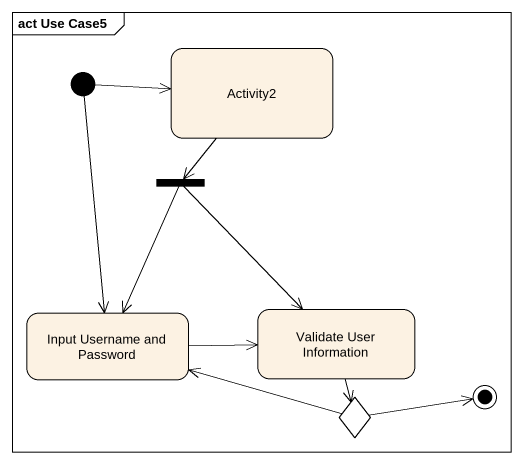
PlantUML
@startuml
mainframe act Use Case5
hide empty description
state Activity2
state fork1 <<fork>>
state "Validate User Information" as Validate_User_Information
state "Input Username and Password" as Input_Username_and_Password
state choice1 <<choice>>
[*] -right-> Activity2
[*] --> Input_Username_and_Password
Activity2 --> fork1
fork1 --> Validate_User_Information
fork1 --> Input_Username_and_Password
Validate_User_Information --> choice1
Input_Username_and_Password -right-> Validate_User_Information
choice1 -left-> Input_Username_and_Password
choice1 -right-> [*]
@enduml
